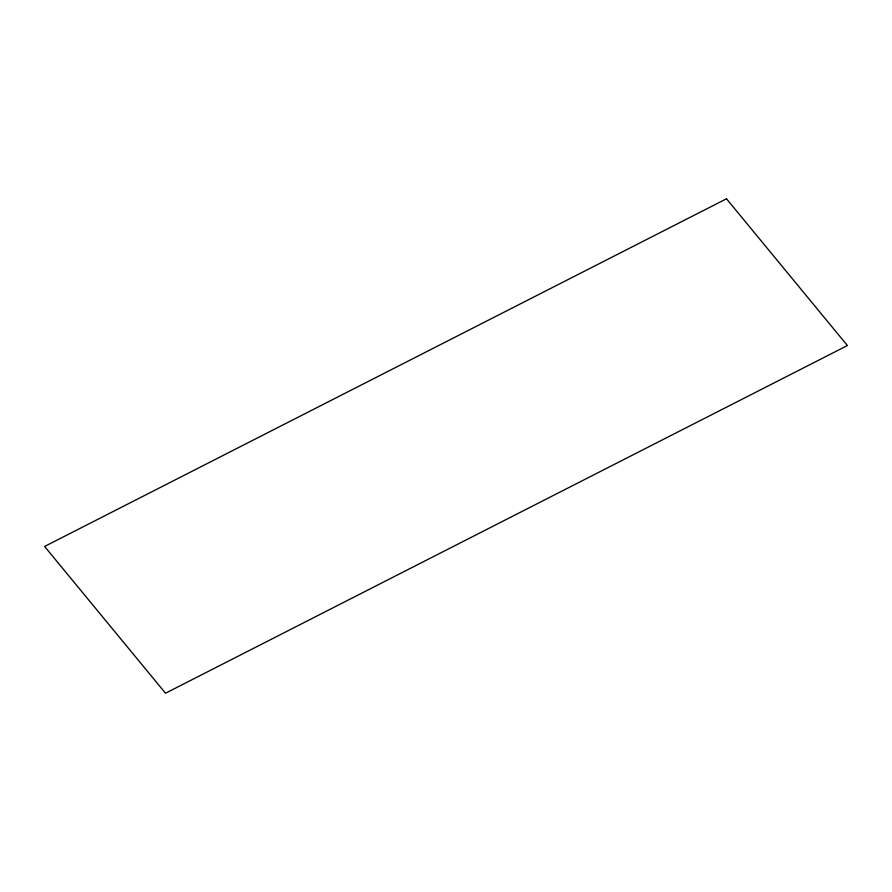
<?xml version="1.0" encoding="UTF-8"?>
<svg xmlns="http://www.w3.org/2000/svg" width="892" height="892" viewBox="0 0 892 892"><rect width="100%" height="100%" fill="white"/><g stroke="black" fill="none" stroke-linecap="round" stroke-linejoin="round"><path stroke-width="1.34" d="M726.489 198.782L44.6 546.462L165.511 693.218L847.4 345.538L726.489 198.782"/></g></svg>
